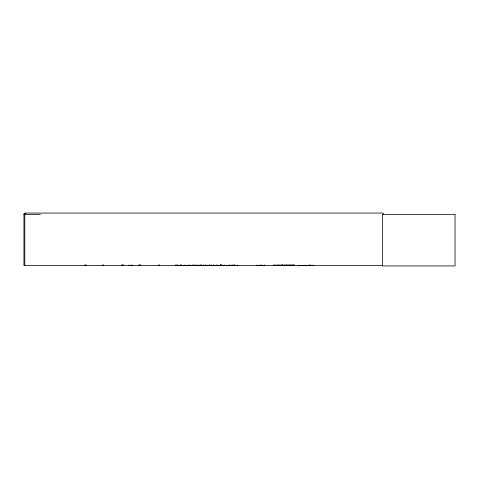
<?xml version="1.0" encoding="UTF-8"?>
<svg xmlns="http://www.w3.org/2000/svg" width="479" height="479" viewBox="0 0 479 479"><rect width="100%" height="100%" fill="white"/><g stroke="black" fill="none" stroke-linecap="round" stroke-linejoin="round"><path stroke-width="0.72" d="M216.352 265.48L216.358 265.073M224.058 265.48L224.058 265.073M256.9 265.498L256.906 265.073L256.954 265.498L264.659 265.48L264.653 265.073M264.606 265.48L264.606 265.073M294.387 265.156L294.435 265.486L294.447 265.156L273.527 265.156L273.527 265.48L294.441 265.156M273.587 265.312L294.447 265.294M198.096 265.444L224.555 265.444L224.555 265.073M226.387 265.498L231.644 265.444M185.684 265.498L197.324 265.444M311.607 265.486L297.681 265.486L313.2 265.444L313.2 265.073M310.518 265.091L310.799 265.474M311.278 265.486L311.631 265.474M311.416 265.498L311.542 265.091M180.769 265.432L180.781 265.109M196.917 265.498L187.624 265.372M187.744 265.498L188.175 265.498M189.265 265.486L189.983 265.486M311.542 265.372L297.764 265.372M198.294 265.444L198.336 265.109L198.372 265.498M226.627 265.444L226.669 265.109L226.711 265.498M194.582 265.372L194.702 265.498M194.869 265.486L194.995 265.36M196.318 265.372L196.222 265.486M196.755 265.372L187.582 265.372M25.447 213.61L23.95 213.61L23.95 265.498L382.47 265.498M23.95 214.574L40.38 214.574M232.596 265.109L237.889 265.456M203.725 265.432L203.761 265.073M383.218 214.574L383.218 213.071L24.794 213.071L24.794 265.498M309.482 264.965L309.482 265.498M309.212 264.965L309.212 265.498M305.494 265.073L305.494 265.498M286.31 265.073L286.31 265.498M286.071 265.073L286.071 265.498M282.592 264.965L282.592 265.498M282.353 264.965L282.353 265.498M282.089 264.965L282.089 265.498M278.604 265.073L278.604 265.498M278.371 265.073L278.371 265.498M260.648 264.965L260.666 265.498M237.572 265.073L237.572 265.498M234.5 264.965L234.5 265.498M234.327 264.965L234.327 265.498M232.56 265.073L232.56 265.498M231.722 265.073L231.722 265.498M229.956 264.965L229.956 265.498M229.776 264.965L229.776 265.498M222.13 265.073L222.13 265.498M222.082 265.073L222.082 265.498M221.25 264.965L221.25 265.498M221.112 264.965L221.112 265.498M220.837 264.965L220.837 265.498M220.568 264.965L220.568 265.498M220.346 264.965L220.34 265.498M220.28 265.073L220.232 265.498M220.083 264.965L220.071 265.498M217.113 265.073L217.113 265.498M216.849 265.073L216.849 265.498M213.856 264.965L213.856 265.498M213.664 264.965L213.664 265.498M211.724 265.073L211.724 265.498M211.61 265.073L211.61 265.498M209.664 264.965L209.664 265.498M209.473 264.965L209.473 265.498M209.263 265.073L209.263 265.498M206.215 265.073L206.215 265.498M206.012 264.965L206.012 265.498M205.82 264.965L205.82 265.498M203.874 265.073L203.874 265.498M203.665 265.073L203.665 265.498M201.815 264.965L201.815 265.498M201.629 264.965L201.629 265.498M200.803 264.965L200.803 265.498M200.647 264.965L200.647 265.498M199.168 265.073L199.168 265.498M197.408 265.073L197.408 265.498M196.779 265.073L196.779 265.498M195.935 264.965L195.935 265.498M195.779 264.965L195.779 265.498M193.917 264.965L193.917 265.498M193.761 264.965L193.761 265.498M192.917 265.073L192.917 265.498M192.289 265.073L192.289 265.498M190.528 265.073L190.528 265.498M189.049 264.965L189.049 265.498M188.894 264.965L188.894 265.498M186.032 265.073L186.032 265.498M184.66 265.073L184.666 265.498L176.955 265.48L176.961 265.073M181.715 264.965L181.715 265.498M180.948 264.965L180.942 265.498M180.834 265.073L180.882 265.498M180.685 264.965L180.673 265.498M177.793 264.857L177.793 265.498M176.733 264.857L176.733 265.498M175.673 264.857L175.673 265.498M159.633 264.857L159.633 265.498M158.573 264.857L158.573 265.498M140.419 264.857L140.419 265.498M139.982 264.857L139.982 265.498M139.359 264.857L139.359 265.498M138.922 264.857L138.922 265.498M132.791 265.073L132.791 265.498M131.192 265.073L131.192 265.498M130.755 265.073L130.755 265.498M130.348 265.073L130.348 265.498M128.719 265.073L128.719 265.498M123.319 264.857L123.319 265.498M122.881 264.857L122.881 265.498M122.265 264.857L122.265 265.498M121.822 264.857L121.822 265.498M103.668 264.857L103.668 265.498M102.608 264.857L102.608 265.498M86.567 264.857L86.567 265.498M85.507 264.857L85.507 265.498M84.454 264.857L84.454 265.498M273.587 265.48L273.527 265.156L273.587 265.48M455.05 214.574L382.374 214.574L382.374 265.929L455.05 265.929L455.05 214.574M261.528 265.498L261.528 265.073L261.48 265.498M260.935 265.498L260.935 264.965L260.893 265.498"/></g></svg>
